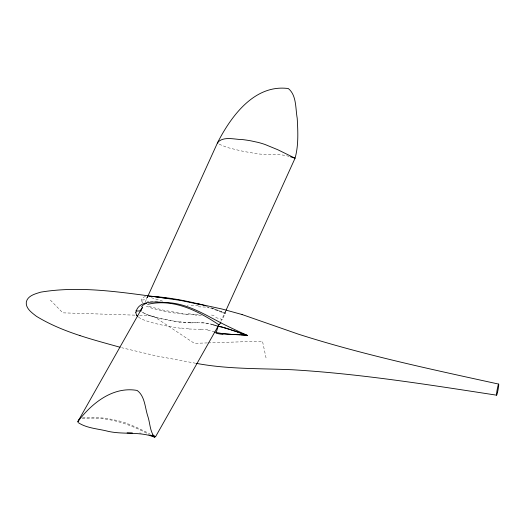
<?xml version="1.0" encoding="UTF-8"?>
<svg xmlns="http://www.w3.org/2000/svg" width="525" height="525" viewBox="0 0 525 525"><rect width="100%" height="100%" fill="white"/><g stroke="black" fill="none" stroke-linecap="round" stroke-linejoin="round"><path stroke-width="0.39" stroke-dasharray="2.62 1.97" d="M145.53 296.645C143.325 296.809 140.674 298.725 141.54 301.186M225.698 310.997L222.738 319.567L214.292 317.159M145.268 301.908L147.637 296.691M225.711 310.964L220.848 321.326M147.722 296.422L146.77 297.498L147.847 296.382L146.79 297.17L148.483 296.717L148.102 296.769M147.322 301.777L148.739 301.455M82.451 417.933L90.051 417.172L103.359 418.051A139.499 134.105 26.6 0 1 111.398 419.272L118.657 420.84A84.742 81.467 26.6 0 1 125.587 422.92L135.562 426.91L149.796 433.729M82.307 418.786C105.584 415.793 128.914 423.413 149.12 434.549M150.367 301.232L158.386 301.147M207.329 342.917L194.355 343.337L152.782 315.715L138.876 315.269M208.143 342.891L262.48 341.152L266.438 359.723M190.332 322.875L199.448 322.783M134.781 315.138L62.79 312.841L49.022 298.712M200.799 329.319L188.6 329.004M198.371 306.817L207.283 307.145M201.285 315.748L195.438 315.361M139.499 433L141.212 433.145M198.286 314.541L183.015 314.022L172.686 312.769A199.08 191.376 26.6 0 1 163.531 311.102L152.23 308.332L146.324 306.154M180.554 328.263C167.829 326.242 154.914 324.227 142.839 319.587A35.201 34.145 -14.8 0 1 140.733 318.563M179.911 322.133C166.95 319.718 152.86 318.728 141.428 311.699M187.458 314.475L163.675 310.229L149.362 306.567A35.201 25.567 13.1 0 1 147.591 305.858M187.254 305.714L188.075 305.832M195.654 363.254L156.155 355.898L121.675 347.708M207.802 330.12L214.029 331.859M162.632 301.147L150.038 297.308M289.17 156.411C276.997 152.782 264.095 155.873 251.783 152.814A238.895 229.648 26.6 0 1 240.798 150.813L227.233 147.499L218.722 144.04M213.367 324.726C200.714 320.572 187.136 324.319 174.274 321.136C163.334 318.773 151.43 317.776 141.724 311.784M212.658 324.667L209.534 323.787A30.214 30.056 -17 0 0 206.909 323.269L205.551 323.098A62.101 61.792 -17.3 0 0 199.448 322.888M210.925 307.716L225.698 313.143A5.657 1.135 -66.9 0 1 224.733 313.123L211.037 307.722M206.273 306.449L224.923 313.523M140.733 318.57L138.541 317.225M147.689 296.572A5.657 4.574 5.7 0 1 141.382 299.959M142.866 302.761A6.274 3.636 25.3 0 1 141.868 301.212M195.372 314.521A101.095 70.252 13.9 0 1 187.484 313.622M211.49 315.059A43.424 36.606 22.9 0 1 214.489 315.564M207.342 307.762A62.101 50.072 19.9 0 1 209.285 307.88M198.233 305.786A79.544 54.902 13.7 0 1 188.928 304.887M188.626 328.702A101.095 97.158 -8.2 0 1 180.6 327.948M200.806 329.168A43.424 43.398 -49 0 1 207.841 329.897M190.339 322.521A79.544 76.282 -8.3 0 1 179.977 321.753"/><path stroke-width="0.79" d="M244.611 335.101L247.531 335.462A165.572 45.563 24.1 0 1 223.84 324.345C206.01 315.295 188.317 303.804 167.757 302.61C157.553 302.243 138.462 299.007 135.804 312.631M214.594 332.023L216.261 332.496L218.131 326.242L213.262 324.857M147.978 295.949L217.665 142.465C223.604 135.863 234.885 139.624 242.819 139.617A139.499 134.105 26.6 0 1 250.858 140.838L258.116 142.406A84.742 81.467 26.6 0 1 265.046 144.493L277.83 149.75L295.063 158.222L226.052 310.216M140.93 311.122L140.857 310.99A1.568 0.728 30.6 0 1 140.779 310.636L142.616 307.066M142.242 307.696L77.792 421.706C91.534 403.43 112.783 386.151 137.117 390.442C145.025 396.132 144.939 407.833 147.866 416.437C150.137 423.176 149.874 431.629 154.632 437.141L155.597 436.656L219.233 324.174M79.347 419.206L78.199 420.899L78.409 421.66M147.676 304.349C173.296 298.207 198.214 310.912 218.879 324.798M149.323 296.264C167.088 297.084 184.78 300.457 202.02 304.782M132.372 432.954L127.103 432.889M149.231 296.356L149.638 296.356M234.478 334.55L243.974 335.035M233.546 334.517L234.813 334.569M235.463 334.589L237.549 334.668M232.673 334.478L233.828 334.53M238.737 334.714L239.722 334.76M216.261 332.496L223.02 333.736L232.851 334.491M231.879 334.445L223.02 333.736M240.699 334.812L247.531 335.462L239.899 332.811M153.471 296.5L180.469 300.398L201.206 304.776M166.491 298.187C125.042 293.016 82.556 285.213 40.845 292.13C35.549 293.777 27.779 295.542 26.335 301.921C25.39 308.378 31.986 312.815 36.33 316.24C61.911 331.931 91.507 339.242 120.107 347.268M496.63 395.181C428.748 384.779 360.78 373.807 292.149 369.751C260.229 368.34 228.007 369.337 196.468 363.379M196.383 303.45L222.016 309.015L242.058 314.534L298.515 334.215C364.068 355.13 431.484 369.357 498.619 384.083M154.632 437.141C139.696 431.235 123.434 434.818 108.038 431.307C98.103 428.695 86.678 428.354 77.989 422.467M290.555 156.817L295.063 158.222C298.673 145.268 297.944 131.552 297.216 118.263C295.398 108.511 296.717 95.307 288.33 88.548C254.671 84.072 231.289 115.913 217.665 142.465L217.868 143.233M224.752 327.836L218.918 326.327A4.344 1.194 21.6 0 0 218.013 326.333L221.898 326.99L236.086 331.511M202.584 304.946L203.707 305.287M204.271 305.458L205.393 305.812M153.261 435.901L155.597 436.656L152.296 434.989M230.383 329.608L228.952 329.142A49.973 13.716 21.6 0 0 224.746 327.836M231.335 329.923L234.183 330.875M234.813 331.078L240.726 333.099M237.037 331.833L237.996 332.161M242.76 333.802L245.628 334.793M242.058 314.534L242.452 314.672M79.636 335.455L79.977 335.573M149.842 434.89L154.16 436.938M137.904 316.713L136.618 315.249M141.159 309.606A5.657 2.238 13.4 0 1 135.936 310.826M220.841 322.836A6.654 0.886 -54.9 0 1 218.912 324.752M141.612 306.718A12.561 8.223 6.2 0 1 146.711 303.22M222.968 334.425A50.958 49.16 7.8 0 1 216.083 333.204M136.71 315.203A6.274 5.788 23.9 0 1 135.89 312.631M497.477 392.536A5.657 0.446 -79.5 0 0 498.665 384.07A5.657 0.446 -79.5 0 0 496.735 392.287A5.657 0.446 -79.5 0 0 497.477 392.536"/></g></svg>
